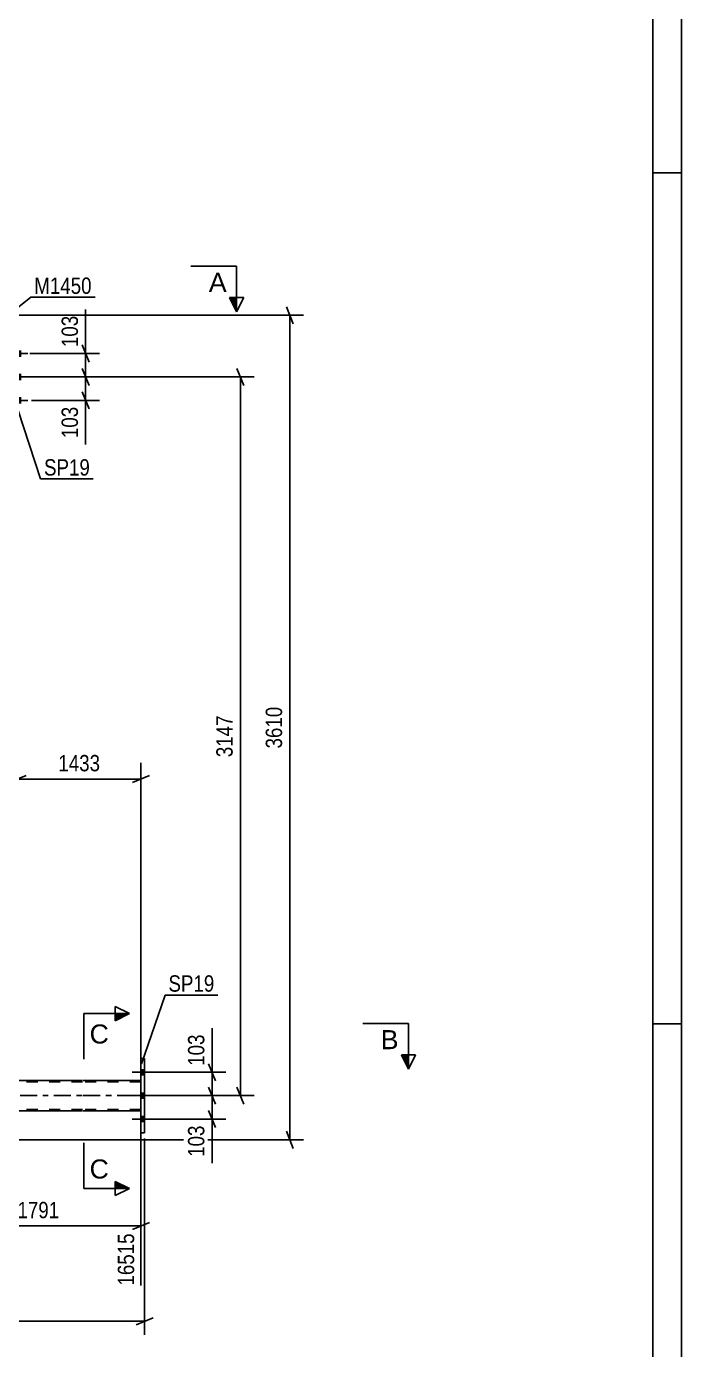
# Model space of a CAD drawing. Header units: millimetres. Extents: x -85 to 756, y -411 to 183.
# Drawn here: x 641.5 to 756.2, y -170.3 to 61.4 of the extents above; entities that cross this region are included whole.
import ezdxf

# ---------------------------------------------------------------- set-up
doc = ezdxf.new("R2010")
doc.units = ezdxf.units.MM
doc.linetypes.add('DXK_LINE_DOT2', pattern=[3.9198, 1.9599, -1.9599])
doc.linetypes.add('DXK_LINE_DOT3', pattern=[5.9187, 2.979, -0.9799, 0.9799, -0.9799])
doc.styles.add('Arial', font='ARIAL.TTF', dxfattribs={"height": 0.2})
doc.styles.add('Arial Narrow', font='ARIALN.TTF', dxfattribs={"height": 0.2})

# ---------------------------------------------------------------- blocks, each defined once
blk = doc.blocks.new('Unknown-814185790-1133')
at = {"color": 5, "linetype": 'Continuous'}
for p, q in [((756.15, -411.26), (756.15, 182.74)), ((751.15, -406.26), (751.15, 177.74)), ((756.15, 35.74), (751.15, 35.74)), ((756.15, -113.26), (751.15, -113.26))]:
    blk.add_line(p, q, dxfattribs=at)
blk = doc.blocks.new('Part-814185790-3957 - 3717')
at = {"color": 7, "linetype": 'DXK_LINE_DOT2'}
for p, q in [((651.29, -123.46), (36.63, -123.46)), ((661.51, -123.46), (651.39, -123.46)), ((661.51, -123.22), (661.51, -128.5)), ((651.29, -128.26), (36.63, -128.26)), ((661.51, -128.26), (651.39, -128.26))]:
    blk.add_line(p, q, dxfattribs=at)
at = {"color": 2, "linetype": 'Continuous'}
for p, q in [((651.29, -123.22), (551.17, -123.22)), ((661.51, -123.22), (651.39, -123.22)), ((651.29, -128.5), (551.17, -128.5)), ((661.51, -128.5), (651.39, -128.5))]:
    blk.add_line(p, q, dxfattribs=at)
at = {"color": 7, "linetype": 'DXK_LINE_DOT3'}
for p, q in [((36.63, -125.86), (651.29, -125.86)), ((651.39, -125.86), (661.51, -125.86))]:
    blk.add_line(p, q, dxfattribs=at)
blk = doc.blocks.new('Part-814185790-3967 - 3717')
at = {"color": 2, "linetype": 'Continuous'}
for p, q in [((662.15, -119.36), (661.51, -119.36)), ((661.51, -119.36), (661.51, -132.36)), ((662.15, -132.36), (662.15, -119.36)), ((662.15, -132.36), (661.51, -132.36))]:
    blk.add_line(p, q, dxfattribs=at)
blk = doc.blocks.new('Bolt-814185790-4018 - 3717')
at = {"linetype": 'Continuous'}
for points in [[(661.51, -121.32), (661.51, -122.2), (662.15, -122.2), (662.15, -121.32)], [(661.51, -121.32), (661.51, -122.2), (662.15, -122.2), (662.15, -121.32)], [(661.51, -121.32), (661.51, -122.2), (662.15, -122.2), (662.15, -121.32)], [(661.51, -125.42), (661.51, -126.3), (662.15, -126.3), (662.15, -125.42)], [(661.51, -125.42), (661.51, -126.3), (662.15, -126.3), (662.15, -125.42)], [(661.51, -129.52), (661.51, -130.4), (662.15, -130.4), (662.15, -129.52)], [(661.51, -129.52), (661.51, -130.4), (662.15, -130.4), (662.15, -129.52)], [(661.51, -129.52), (661.51, -130.4), (662.15, -130.4), (662.15, -129.52)]]:
    blk.add_hatch(color=1, dxfattribs=at).paths.add_polyline_path(points)
at = {"color": 1, "linetype": 'Continuous'}
for p, q in [((663.31, -121.76), (659.99, -121.76)), ((663.31, -121.76), (659.99, -121.76)), ((663.31, -121.76), (659.99, -121.76)), ((662.15, -121.32), (661.51, -121.32)), ((662.15, -121.32), (661.51, -121.32)), ((662.15, -121.32), (661.51, -121.32)), ((662.15, -122.2), (661.51, -122.2)), ((662.15, -122.2), (661.51, -122.2)), ((662.15, -122.2), (661.51, -122.2)), ((663.31, -125.86), (659.99, -125.86)), ((663.31, -125.86), (659.99, -125.86)), ((662.15, -125.42), (661.51, -125.42)), ((662.15, -125.42), (661.51, -125.42)), ((662.15, -126.3), (661.51, -126.3)), ((662.15, -126.3), (661.51, -126.3)), ((662.15, -129.52), (661.51, -129.52)), ((662.15, -129.52), (661.51, -129.52)), ((662.15, -129.52), (661.51, -129.52)), ((663.31, -129.96), (659.99, -129.96)), ((663.31, -129.96), (659.99, -129.96)), ((663.31, -129.96), (659.99, -129.96)), ((662.15, -130.4), (661.51, -130.4)), ((662.15, -130.4), (661.51, -130.4)), ((662.15, -130.4), (661.51, -130.4))]:
    blk.add_line(p, q, dxfattribs=at)
blk = doc.blocks.new('Bolt-814185790-4019 - 3717')
at = {"linetype": 'Continuous'}
for points in [[(639.89, 4.54), (639.89, 3.66), (640.53, 3.66), (640.53, 4.54)], [(639.89, 4.54), (639.89, 3.66), (640.53, 3.66), (640.53, 4.54)], [(639.89, 4.54), (639.89, 3.66), (640.53, 3.66), (640.53, 4.54)], [(639.89, 0.44), (639.89, -0.44), (640.53, -0.44), (640.53, 0.44)], [(639.89, 0.44), (639.89, -0.44), (640.53, -0.44), (640.53, 0.44)], [(639.89, -3.66), (639.89, -4.54), (640.53, -4.54), (640.53, -3.66)], [(639.89, -3.66), (639.89, -4.54), (640.53, -4.54), (640.53, -3.66)], [(639.89, -3.66), (639.89, -4.54), (640.53, -4.54), (640.53, -3.66)]]:
    blk.add_hatch(color=1, dxfattribs=at).paths.add_polyline_path(points)
at = {"color": 1, "linetype": 'Continuous'}
for p, q in [((641.69, 4.1), (638.37, 4.1)), ((641.69, 4.1), (638.37, 4.1)), ((641.69, 4.1), (638.37, 4.1)), ((640.53, 4.54), (639.89, 4.54)), ((640.53, 4.54), (639.89, 4.54)), ((640.53, 4.54), (639.89, 4.54)), ((640.53, 3.66), (639.89, 3.66)), ((640.53, 3.66), (639.89, 3.66)), ((640.53, 3.66), (639.89, 3.66)), ((641.69, 0), (638.37, 0)), ((641.69, 0), (638.37, 0)), ((640.53, 0.44), (639.89, 0.44)), ((640.53, 0.44), (639.89, 0.44)), ((640.53, -0.44), (639.89, -0.44)), ((640.53, -0.44), (639.89, -0.44)), ((641.69, -4.1), (638.37, -4.1)), ((641.69, -4.1), (638.37, -4.1)), ((641.69, -4.1), (638.37, -4.1)), ((640.53, -3.66), (639.89, -3.66)), ((640.53, -3.66), (639.89, -3.66)), ((640.53, -3.66), (639.89, -3.66)), ((640.53, -4.54), (639.89, -4.54)), ((640.53, -4.54), (639.89, -4.54)), ((640.53, -4.54), (639.89, -4.54))]:
    blk.add_line(p, q, dxfattribs=at)
blk = doc.blocks.new('StraightDimension-814185790-12180 - 3717')
at = {"color": 7, "linetype": 'Continuous'}
for p, q in [((642.04, 0), (654.22, 0)), ((651.22, 1.5), (652.42, -1.5)), ((651.82, -4.1), (651.82, 0)), ((642.33, -4.1), (654.22, -4.1)), ((652.42, -5.6), (651.22, -2.6))]:
    blk.add_line(p, q, dxfattribs=at)
at = {"color": 0}
blk.add_wipeout([(651.07, -4.62), (646.87, -4.62), (646.87, -11.31), (651.07, -11.31)], dxfattribs=at)
at = {"color": 7, "linetype": 'Continuous'}
blk.add_line((651.82, -4.1), (651.82, -11.83), dxfattribs=at)
blk.add_line((651.82, -4.1), (651.82, -11.83), dxfattribs=at)
at = {"color": 3, "style": 'Arial Narrow'}
blk.add_text('103', height=2.863, rotation=90.0002, dxfattribs=at).set_placement((650.47, -10.71))
blk = doc.blocks.new('StraightDimension-814185790-5071 - 3717')
at = {"color": 7, "linetype": 'Continuous'}
for p, q in [((673.35, -120.26), (674.55, -123.26)), ((661.75, -121.76), (676.35, -121.76)), ((673.95, -125.86), (673.95, -121.76)), ((674.55, -127.36), (673.35, -124.36)), ((663.15, -125.86), (676.35, -125.86))]:
    blk.add_line(p, q, dxfattribs=at)
at = {"color": 0}
blk.add_wipeout([(673.2, -114.55), (669, -114.55), (669, -121.23), (673.2, -121.23)], dxfattribs=at)
at = {"color": 7, "linetype": 'Continuous'}
blk.add_line((673.95, -121.76), (673.95, -114.03), dxfattribs=at)
blk.add_line((673.95, -121.76), (673.95, -114.03), dxfattribs=at)
at = {"color": 3, "style": 'Arial Narrow'}
blk.add_text('103', height=2.863, rotation=90.0002, dxfattribs=at).set_placement((672.6, -120.63))
blk = doc.blocks.new('StraightDimension-814185790-12179 - 3717')
at = {"color": 7, "linetype": 'Continuous'}
for p, q in [((651.22, 5.6), (652.42, 2.6)), ((642.04, 4.1), (654.22, 4.1)), ((651.82, 0), (651.82, 4.1)), ((642.04, 0), (654.22, 0)), ((652.42, -1.5), (651.22, 1.5))]:
    blk.add_line(p, q, dxfattribs=at)
at = {"color": 0}
blk.add_wipeout([(651.07, 11.31), (646.87, 11.31), (646.87, 4.63), (651.07, 4.63)], dxfattribs=at)
at = {"color": 7, "linetype": 'Continuous'}
blk.add_line((651.82, 4.1), (651.82, 11.83), dxfattribs=at)
blk.add_line((651.82, 4.1), (651.82, 11.83), dxfattribs=at)
at = {"color": 3, "style": 'Arial Narrow'}
blk.add_text('103', height=2.863, rotation=90.0002, dxfattribs=at).set_placement((650.47, 5.23))
blk = doc.blocks.new('StraightDimension-814185790-4783 - 3717')
at = {"color": 7, "linetype": 'Continuous'}
for p, q in [((662.15, -133.36), (662.15, -167.77)), ((-0.64, -165.37), (662.15, -165.37)), ((660.65, -165.97), (663.65, -164.77))]:
    blk.add_line(p, q, dxfattribs=at)
blk = doc.blocks.new('StraightDimension-814185790-5109 - 3717')
at = {"color": 7, "linetype": 'Continuous'}
for p, q in [((688.16, 9.3), (686.96, 12.3)), ((638.33, 10.8), (689.96, 10.8)), ((687.56, -133.6), (687.56, 10.8)), ((552.17, -133.6), (689.96, -133.6)), ((686.96, -132.1), (688.16, -135.1))]:
    blk.add_line(p, q, dxfattribs=at)
at = {"color": 0}
blk.add_wipeout([(686.81, -57.15), (682.61, -57.15), (682.61, -65.66), (686.81, -65.66)], dxfattribs=at)
at = {"color": 3, "style": 'Arial Narrow'}
blk.add_text('3610', height=2.863, rotation=90.0002, dxfattribs=at).set_placement((686.21, -65.06))
blk = doc.blocks.new('StraightDimension-814185790-4499 - 3717')
at = {"color": 7, "linetype": 'Continuous'}
for p, q in [((641.53, 0), (681.31, 0)), ((679.51, -1.5), (678.31, 1.5)), ((678.91, -125.86), (678.91, 0)), ((678.31, -124.36), (679.51, -127.36)), ((663.15, -125.86), (681.31, -125.86))]:
    blk.add_line(p, q, dxfattribs=at)
at = {"color": 0}
blk.add_wipeout([(678.16, -58.67), (673.96, -58.67), (673.96, -67.19), (678.16, -67.19)], dxfattribs=at)
at = {"color": 3, "style": 'Arial Narrow'}
blk.add_text('3147', height=2.863, rotation=90.0002, dxfattribs=at).set_placement((677.56, -66.59))
blk = doc.blocks.new('StraightDimension-814185790-4527 - 3717')
at = {"color": 7, "linetype": 'Continuous'}
for p, q in [((625.56, -124.22), (625.56, -159.11)), ((661.51, -129.5), (661.51, -159.11)), ((627.06, -148.07), (624.06, -149.27)), ((660.01, -149.27), (663.01, -148.07)), ((625.56, -148.67), (661.51, -148.67))]:
    blk.add_line(p, q, dxfattribs=at)
at = {"color": 0}
blk.add_wipeout([(647.79, -147.92), (647.79, -143.72), (639.28, -143.72), (639.28, -147.92)], dxfattribs=at)
at = {"color": 0, "linetype": 'Continuous'}
blk.add_wipeout([(660.91, -149.37), (656.71, -149.37), (656.71, -159.71), (660.91, -159.71)], dxfattribs=at)
at = {"color": 3, "style": 'Arial Narrow'}
blk.add_text('1791', height=2.863, dxfattribs=at).set_placement((639.88, -147.32))
at = {"color": 3, "linetype": 'Continuous', "style": 'Arial Narrow'}
blk.add_text('16515', height=2.863, rotation=90.0002, dxfattribs=at).set_placement((660.31, -159.11))
blk = doc.blocks.new('StraightDimension-814185790-4794 - 3717')
at = {"color": 7, "linetype": 'Continuous'}
for p, q in [((639.89, -3), (639.89, -72.81)), ((661.51, -122.22), (661.51, -67.56)), ((641.39, -69.81), (638.39, -71.01)), ((639.89, -70.41), (661.51, -70.41)), ((660.01, -71.01), (663.01, -69.81))]:
    blk.add_line(p, q, dxfattribs=at)
at = {"color": 0}
blk.add_wipeout([(654.95, -69.66), (654.95, -65.46), (646.44, -65.46), (646.44, -69.66)], dxfattribs=at)
at = {"color": 3, "style": 'Arial Narrow'}
blk.add_text('1433', height=2.863, dxfattribs=at).set_placement((647.04, -69.06))
blk = doc.blocks.new('StraightDimension-814185790-5079 - 3717')
at = {"color": 7, "linetype": 'Continuous'}
for p, q in [((673.35, -124.36), (674.55, -127.36)), ((663.15, -125.86), (676.35, -125.86)), ((673.95, -129.96), (673.95, -125.86)), ((674.55, -131.46), (673.35, -128.46)), ((663.15, -129.96), (676.35, -129.96))]:
    blk.add_line(p, q, dxfattribs=at)
at = {"color": 0}
blk.add_wipeout([(673.2, -130.48), (669, -130.48), (669, -137.17), (673.2, -137.17)], dxfattribs=at)
at = {"color": 7, "linetype": 'Continuous'}
blk.add_line((673.95, -129.96), (673.95, -137.69), dxfattribs=at)
blk.add_line((673.95, -129.96), (673.95, -137.69), dxfattribs=at)
at = {"color": 3, "style": 'Arial Narrow'}
blk.add_text('103', height=2.863, rotation=90.0002, dxfattribs=at).set_placement((672.6, -136.57))
blk = doc.blocks.new('Mark-814185790-3893 - 3717')
at = {"color": 0}
blk.add_wipeout([(652.56, -17.27), (652.56, -14.27), (644.53, -14.27), (644.53, -17.27)], dxfattribs=at)
blk.add_wipeout([(652.56, -17.27), (652.56, -14.27), (644.53, -14.27), (644.53, -17.27)], dxfattribs=at)
at = {"color": 30, "linetype": 'Continuous'}
for p, q in [((640.02, -5.86), (643.93, -17.87)), ((643.93, -17.87), (653.16, -17.87))]:
    blk.add_line(p, q, dxfattribs=at)
at = {"color": 3, "style": 'Arial Narrow'}
blk.add_text('SP19', height=2.863, dxfattribs=at).set_placement((644.53, -17.27))
blk = doc.blocks.new('Mark-814185790-3963 - 3717')
at = {"color": 0}
blk.add_wipeout([(674.36, -107.65), (674.36, -104.65), (666.32, -104.65), (666.32, -107.65)], dxfattribs=at)
blk.add_wipeout([(674.36, -107.65), (674.36, -104.65), (666.32, -104.65), (666.32, -107.65)], dxfattribs=at)
at = {"color": 30, "linetype": 'Continuous'}
for p, q in [((661.57, -120.29), (665.72, -108.25)), ((665.72, -108.25), (674.96, -108.25))]:
    blk.add_line(p, q, dxfattribs=at)
at = {"color": 3, "style": 'Arial Narrow'}
blk.add_text('SP19', height=2.863, dxfattribs=at).set_placement((666.32, -107.65))
blk = doc.blocks.new('Mark-814185790-4056 - 3717')
at = {"color": 0}
blk.add_wipeout([(652.88, 14.54), (652.88, 17.54), (642.82, 17.54), (642.82, 14.54)], dxfattribs=at)
blk.add_wipeout([(652.88, 14.54), (652.88, 17.54), (642.82, 17.54), (642.82, 14.54)], dxfattribs=at)
at = {"color": 30, "linetype": 'Continuous'}
for p, q in [((635.91, 8.89), (642.22, 13.94)), ((642.22, 13.94), (653.48, 13.94))]:
    blk.add_line(p, q, dxfattribs=at)
at = {"color": 3, "style": 'Arial Narrow'}
blk.add_text('M1450', height=2.863, dxfattribs=at).set_placement((642.82, 14.54))
blk = doc.blocks.new('SectionMark-814185790-5369 - 3717')
at = {"color": 6, "linetype": 'Continuous'}
for p in [(708.35, -113.22), (709.6, -118.72)]:
    blk.add_line(p, (708.35, -121.22), dxfattribs=at)
at = {"color": 0, "linetype": 'Continuous'}
blk.add_wipeout([(706.6, -117.72), (706.6, -114.22), (703.49, -114.22), (703.49, -117.72)], dxfattribs=at)
at = {"linetype": 'Continuous'}
blk.add_hatch(color=6, dxfattribs=at).paths.add_polyline_path([(707.1, -118.72), (708.35, -118.72), (708.35, -121.22)])
at = {"color": 6, "linetype": 'Continuous'}
for p, q in [((708.35, -113.22), (700.35, -113.22)), ((707.1, -118.72), (709.6, -118.72)), ((708.35, -121.22), (707.1, -118.72))]:
    blk.add_line(p, q, dxfattribs=at)
at = {"color": 3, "linetype": 'Continuous', "style": 'Arial'}
blk.add_text('B', height=3.34, dxfattribs=at).set_placement((703.49, -117.72))
blk = doc.blocks.new('SectionMark-814185790-5375 - 3717')
at = {"color": 6, "linetype": 'Continuous'}
for p in [(678.25, 19.4), (679.5, 13.9)]:
    blk.add_line(p, (678.25, 11.4), dxfattribs=at)
at = {"color": 0, "linetype": 'Continuous'}
blk.add_wipeout([(676.5, 14.9), (676.5, 18.4), (673.39, 18.4), (673.39, 14.9)], dxfattribs=at)
at = {"linetype": 'Continuous'}
blk.add_hatch(color=6, dxfattribs=at).paths.add_polyline_path([(677, 13.9), (678.25, 13.9), (678.25, 11.4)])
at = {"color": 6, "linetype": 'Continuous'}
for p, q in [((678.25, 19.4), (670.25, 19.4)), ((677, 13.9), (679.5, 13.9)), ((678.25, 11.4), (677, 13.9))]:
    blk.add_line(p, q, dxfattribs=at)
at = {"color": 3, "linetype": 'Continuous', "style": 'Arial'}
blk.add_text('A', height=3.34, dxfattribs=at).set_placement((673.39, 14.9))
blk = doc.blocks.new('SectionMark-814185790-12587 - 3717')
at = {"color": 6, "linetype": 'Continuous'}
for p, q in [((657.01, -110.23), (659.51, -111.48)), ((651.51, -111.48), (659.51, -111.48)), ((651.51, -142.12), (659.51, -142.12)), ((659.51, -142.12), (657.01, -143.37))]:
    blk.add_line(p, q, dxfattribs=at)
at = {"color": 0, "linetype": 'Continuous'}
for points in [[(655.88, -116.73), (655.88, -113.23), (652.51, -113.23), (652.51, -116.73)], [(655.88, -140.37), (655.88, -136.87), (652.51, -136.87), (652.51, -140.37)]]:
    blk.add_wipeout(points, dxfattribs=at)
at = {"linetype": 'Continuous'}
for points in [[(657.01, -112.73), (657.01, -111.48), (659.51, -111.48)], [(657.01, -142.12), (657.01, -140.87), (659.51, -142.12)]]:
    blk.add_hatch(color=6, dxfattribs=at).paths.add_polyline_path(points)
at = {"color": 6, "linetype": 'Continuous'}
for p, q in [((657.01, -112.73), (657.01, -110.23)), ((651.51, -111.48), (651.51, -119.48)), ((659.51, -111.48), (657.01, -112.73)), ((651.51, -142.12), (651.51, -134.12)), ((659.51, -142.12), (657.01, -140.87)), ((657.01, -140.87), (657.01, -143.37))]:
    blk.add_line(p, q, dxfattribs=at)
at = {"color": 3, "linetype": 'Continuous', "style": 'Arial'}
for p in [(652.51, -116.73), (652.51, -140.37)]:
    blk.add_text('C', height=3.34, dxfattribs=at).set_placement(p)

msp = doc.modelspace()

# ---------------------------------------------------------------- block references
for name in ['Unknown-814185790-1133', 'Bolt-814185790-4019 - 3717', 'Part-814185790-3967 - 3717', 'Bolt-814185790-4018 - 3717', 'Part-814185790-3957 - 3717']:
    msp.add_blockref(name, (0, 0))

# ---------------------------------------------------------------- next in the draw order: block references
for name in ['StraightDimension-814185790-12180 - 3717', 'StraightDimension-814185790-5071 - 3717']:
    msp.add_blockref(name, (0, 0))

# ---------------------------------------------------------------- next in the draw order: block references
for name in ['StraightDimension-814185790-12179 - 3717', 'StraightDimension-814185790-4783 - 3717']:
    msp.add_blockref(name, (0, 0))

# ---------------------------------------------------------------- next in the draw order: block references
msp.add_blockref('StraightDimension-814185790-5109 - 3717', (0, 0))

# ---------------------------------------------------------------- next in the draw order: block references
for name in ['Mark-814185790-4056 - 3717', 'StraightDimension-814185790-4499 - 3717']:
    msp.add_blockref(name, (0, 0))

# ---------------------------------------------------------------- next in the draw order: block references
for name in ['SectionMark-814185790-5375 - 3717', 'StraightDimension-814185790-4794 - 3717', 'StraightDimension-814185790-4527 - 3717']:
    msp.add_blockref(name, (0, 0))

# ---------------------------------------------------------------- next in the draw order: block references
for name in ['Mark-814185790-3893 - 3717', 'Mark-814185790-3963 - 3717', 'StraightDimension-814185790-5079 - 3717']:
    msp.add_blockref(name, (0, 0))

# ---------------------------------------------------------------- next in the draw order: block references
msp.add_blockref('SectionMark-814185790-5369 - 3717', (0, 0))

# ---------------------------------------------------------------- next in the draw order: block references
msp.add_blockref('SectionMark-814185790-12587 - 3717', (0, 0))

doc.saveas('drawing.dxf')
